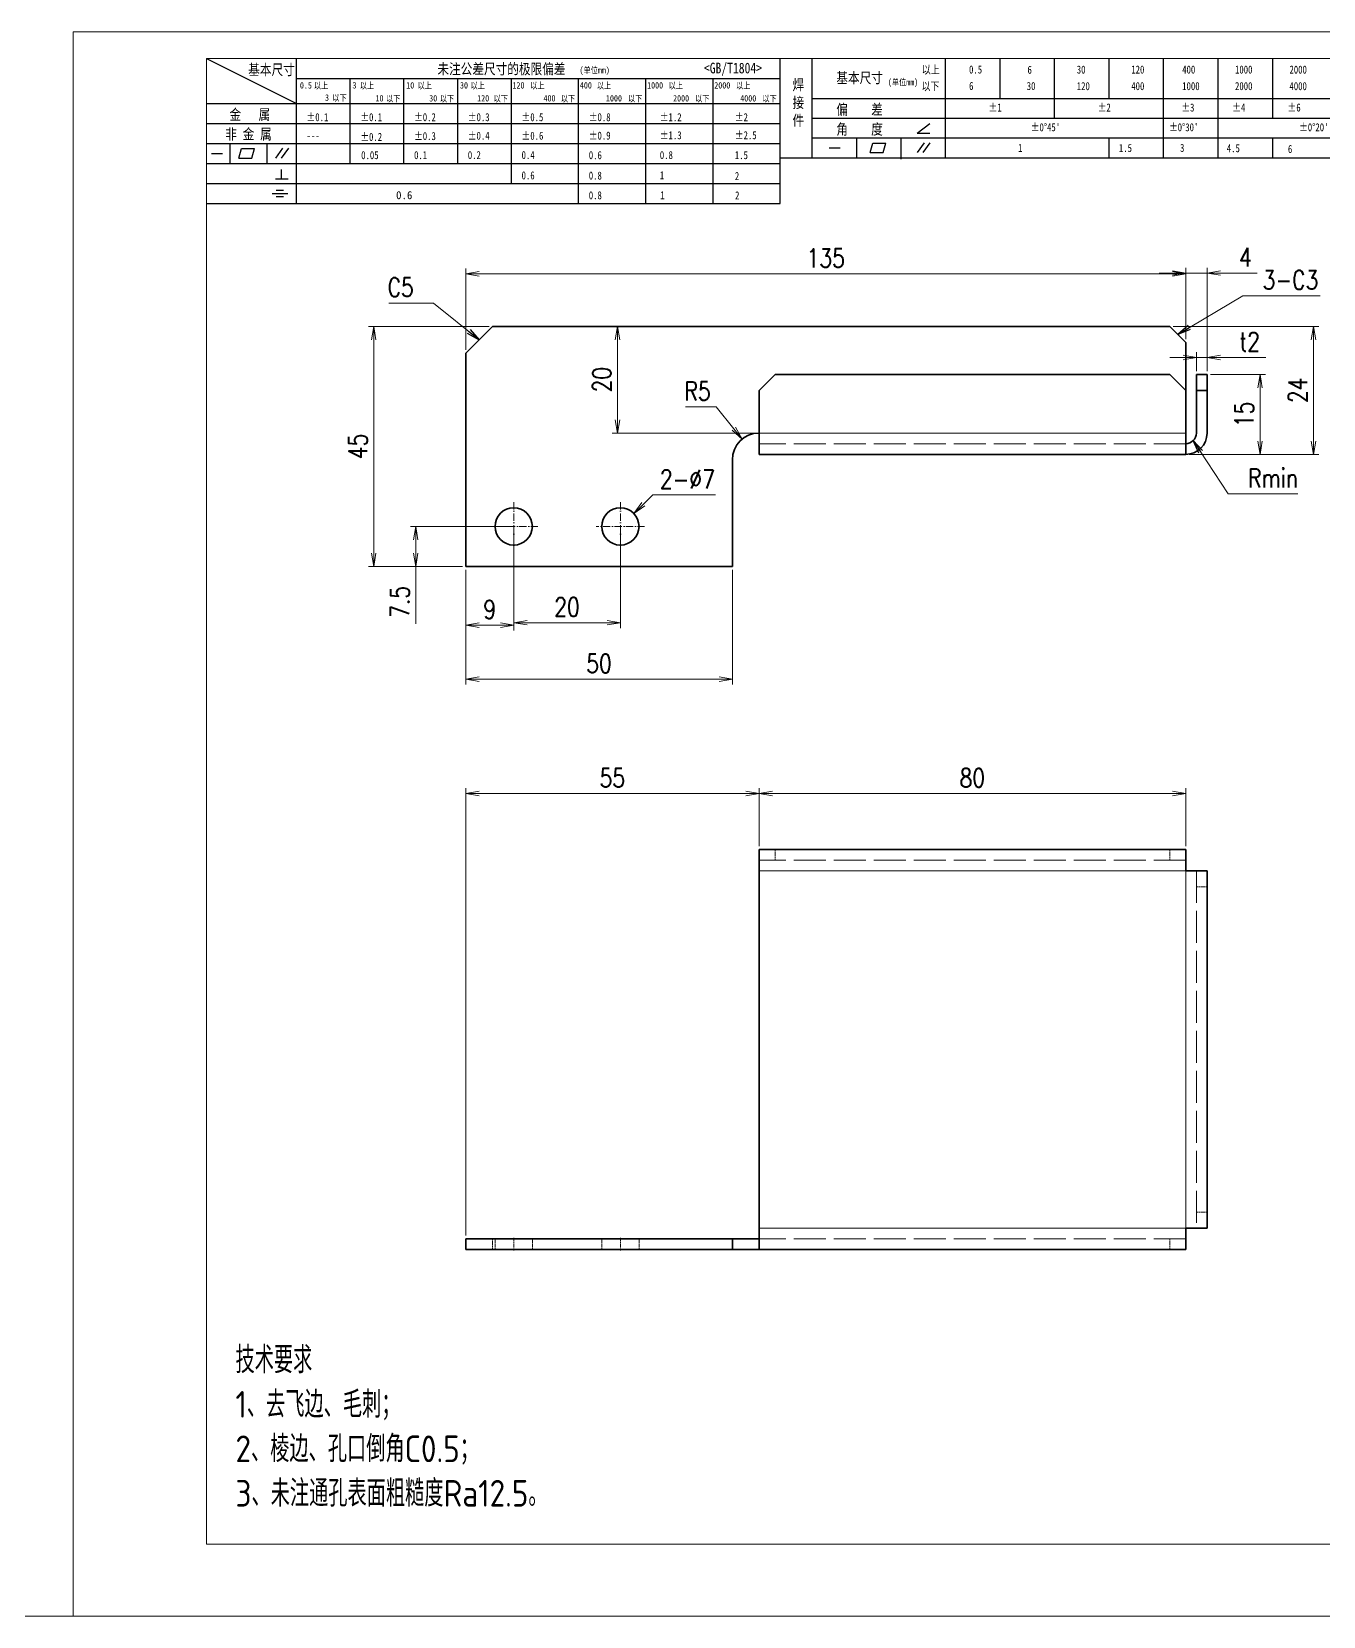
# Model space of a CAD drawing. Header units: millimetres. Extents: x 1333 to 359964, y -52803 to -5704.
# Drawn here: x 162131.8 to 162374, y -34570.4 to -34273.4 of the extents above; entities that cross this region are included whole.
import ezdxf

# ---------------------------------------------------------------- set-up
doc = ezdxf.new("R2010")
doc.units = ezdxf.units.MM
doc.header["$LTSCALE"] = 0.5
for name, pattern in [('AM_ISO02W050x2', [3.75, 3, -0.75]), ('AM_ISO08W050x2', [9, 6, -0.75, 1.5, -0.75]), ('DASHDOT', [18.5, 12, -3, 0.5, -3]), ('DASHED', [15, 12, -3])]:
    doc.linetypes.add(name, pattern=pattern)
for name, color, linetype, lineweight in [('中心线', 2, 'AM_ISO08W050x2', 18), ('图框', 7, 'Continuous', 18), ('标注线', 3, 'Continuous', 18), ('粗实线', 7, 'Continuous', 35), ('虚线', 1, 'AM_ISO02W050x2', 18)]:
    doc.layers.add(name, color=color, linetype=linetype, lineweight=lineweight)
doc.layers.add('图\\M+19E79\\M+195B6\\M+18E9A', color=7, linetype='Continuous')
doc.layers.add('打印-禁用', color=7, linetype='Continuous', lineweight=15, plot=False)
doc.styles.add('DIM', font='romans.shx', dxfattribs={"width": 0.8, "bigfont": 'bigfont.shx'})
doc.styles.add('国标', font='simfang.ttf', dxfattribs={"width": 0.8})
doc.styles.add('机械长仿宋', font='gbenor.shx', dxfattribs={"height": 1, "bigfont": 'gbcbig.shx'})
doc.dimstyles.new('DEH 1-1', dxfattribs={"dimtxt": 3.5, "dimasz": 2.5, "dimexe": 1, "dimexo": 0.625, "dimgap": 1.2, "dimtad": 1, "dimtoh": 1, "dimdsep": 46, "dimtxsty": 'DIM', "dimblk": 'OPEN', "dimcen": 0, "dimclrd": 8, "dimclre": 8, "dimclrt": 2, "dimazin": 2, "dimtfac": 0.5, "dimtmove": 0, "dimatfit": 3, "dimldrblk": 'OPEN', "dimfxl": 0, "dimtolj": 2, "dimlwd": 18, "dimlwe": 18, "dimarcsym": 0})
doc.dimstyles.new('DEH 1-1$0', dxfattribs={"dimtxt": 3.5, "dimasz": 2.5, "dimexe": 1, "dimexo": 0.625, "dimgap": 1.2, "dimtad": 1, "dimzin": 9, "dimdsep": 46, "dimtxsty": 'DIM', "dimblk": 'OPEN', "dimcen": 0, "dimclrd": 8, "dimclre": 8, "dimclrt": 2, "dimazin": 2, "dimtfac": 0.5, "dimtmove": 0, "dimatfit": 3, "dimldrblk": 'OPEN', "dimfxl": 0, "dimtolj": 2, "dimlwd": 18, "dimlwe": 18, "dimarcsym": 0})
doc.dimstyles.new('DEH 1-1$3', dxfattribs={"dimtxt": 3.5, "dimasz": 2.5, "dimexe": 1, "dimexo": 0.625, "dimgap": 1.2, "dimtad": 1, "dimtoh": 1, "dimdsep": 46, "dimtxsty": 'DIM', "dimblk": 'OPEN', "dimcen": 0, "dimclrd": 8, "dimclre": 8, "dimclrt": 2, "dimazin": 2, "dimtfac": 0.5, "dimtofl": 0, "dimtmove": 0, "dimatfit": 3, "dimldrblk": 'OPEN', "dimfxl": 0, "dimtolj": 2, "dimlwd": 18, "dimlwe": 18, "dimarcsym": 0})
doc.dimstyles.new('DEH 1-1$4', dxfattribs={"dimtxt": 3.5, "dimasz": 2.5, "dimexe": 1, "dimexo": 0.625, "dimgap": 1.2, "dimtad": 1, "dimtoh": 1, "dimdsep": 46, "dimtxsty": 'DIM', "dimblk": 'OPEN', "dimcen": 0, "dimclrd": 8, "dimclre": 8, "dimclrt": 2, "dimazin": 2, "dimtfac": 0.5, "dimtofl": 0, "dimtmove": 0, "dimatfit": 3, "dimldrblk": 'OPEN', "dimfxl": 0, "dimtolj": 2, "dimlwd": 18, "dimlwe": 18, "dimarcsym": 0})

# ---------------------------------------------------------------- blocks, each defined once
blk = doc.blocks.new('GZDEH零件A3图框V01版')
at = {"layer": '图\\M+19E79\\M+195B6\\M+18E9A', "color": 9}
for p, q in [((2882.49, -1554.46), (2899.37, -1562.92)), ((2899.37, -1581.67), (2899.37, -1554.46)), ((2990.09, -1581.67), (2990.09, -1554.46)), ((2996.09, -1573.08), (2996.09, -1554.46)), ((3021.09, -1561.98), (3021.09, -1554.46)), ((3031.31, -1561.98), (3031.31, -1554.46)), ((3041.53, -1561.98), (3041.53, -1554.46)), ((3051.75, -1561.98), (3051.75, -1554.46)), ((3061.98, -1561.98), (3061.98, -1554.46)), ((3072.2, -1561.98), (3072.2, -1554.46)), ((3082.42, -1561.98), (3082.42, -1554.46)), ((2899.37, -1558.24), (2990.09, -1558.24)), ((2909.45, -1574.17), (2909.45, -1558.24)), ((2919.53, -1574.17), (2919.53, -1558.24)), ((2929.61, -1574.17), (2929.61, -1558.24)), ((2939.69, -1577.92), (2939.69, -1558.24)), ((2952.29, -1581.67), (2952.29, -1558.24)), ((2964.89, -1581.67), (2964.89, -1558.24)), ((2977.49, -1581.67), (2977.49, -1558.24)), ((2996.09, -1561.98), (3113.09, -1561.98)), ((3021.09, -1573.08), (3021.09, -1561.98)), ((3041.53, -1565.68), (3041.53, -1561.98)), ((3061.98, -1573.08), (3061.98, -1561.98)), ((3072.2, -1573.08), (3072.2, -1561.98)), ((3082.42, -1565.68), (3082.42, -1561.98)), ((2882.49, -1562.92), (2990.09, -1562.92)), ((2882.49, -1566.67), (2990.09, -1566.67)), ((2996.09, -1565.68), (3113.09, -1565.68)), ((3015.75, -1568.51), (3018.15, -1566.66)), ((2882.49, -1570.42), (2990.09, -1570.42)), ((2886.92, -1574.12), (2886.92, -1570.42)), ((2893.91, -1574.12), (2893.91, -1570.42)), ((2996.09, -1569.38), (3113.09, -1569.38)), ((3004.42, -1573.08), (3004.42, -1569.38)), ((3006.97, -1572.12), (3007.45, -1570.33)), ((3007.45, -1570.33), (3009.86, -1570.33)), ((3009.39, -1572.12), (3009.86, -1570.33)), ((3012.75, -1573.08), (3012.75, -1569.38)), ((3015.75, -1568.51), (3018.15, -1568.51)), ((3015.81, -1572.12), (3017.15, -1570.26)), ((3016.89, -1572.12), (3018.23, -1570.26)), ((3051.75, -1573.08), (3051.75, -1569.38)), ((3082.42, -1573.08), (3082.42, -1569.48)), ((2883.43, -1572.27), (2885.49, -1572.27)), ((2888.59, -1573.16), (2889.07, -1571.37)), ((2888.59, -1573.16), (2891, -1573.16)), ((2889.07, -1571.37), (2891.48, -1571.37)), ((2891, -1573.16), (2891.48, -1571.37)), ((2895.52, -1573.16), (2896.85, -1571.3)), ((2896.6, -1573.16), (2897.94, -1571.3)), ((2990.09, -1573.08), (3113.09, -1573.08)), ((2999.26, -1571.23), (3001.32, -1571.23)), ((3006.97, -1572.12), (3009.39, -1572.12)), ((3012.75, -1573.33), (3012.75, -1573.08)), ((2882.49, -1574.17), (2990.09, -1574.17)), ((2895.42, -1577.05), (2897.81, -1577.05)), ((2896.58, -1577.05), (2896.58, -1575.28)), ((2882.49, -1577.92), (2990.09, -1577.92)), ((2894.79, -1579.77), (2897.77, -1579.77)), ((2895.57, -1579.17), (2896.92, -1579.17)), ((2882.49, -1581.67), (2990.09, -1581.67)), ((2895.57, -1580.37), (2896.93, -1580.37))]:
    blk.add_line(p, q, dxfattribs=at)
at = {"layer": '图框', "linetype": 'Continuous'}
for p, q in [((2882.49, -1554.46), (2882.49, -1832.96)), ((3272.49, -1554.46), (2882.49, -1554.46)), ((2882.49, -1832.96), (3272.49, -1832.96))]:
    blk.add_line(p, q, dxfattribs=at)
at = {"layer": '打印-禁用', "linetype": 'Continuous'}
for p, q in [((2857.49, -1549.46), (2857.49, -1846.46)), ((3277.49, -1549.46), (2857.49, -1549.46)), ((2857.49, -1846.46), (3277.49, -1846.46))]:
    blk.add_line(p, q, dxfattribs=at)
at = {"layer": '图\\M+19E79\\M+195B6\\M+18E9A', "color": 9, "style": '国标', "width": 0.8}
for s, height, p in [('基本尺寸', 2, (2890.33, -1557.58)), ('未注公差尺寸的极限偏差', 2, (2925.81, -1557.44)), ('<GB/T1804>', 2, (2975.78, -1557.27)), ('以上', 1.5, (3016.64, -1557.33)), ('0.5', 1.5, (3025.49, -1557.3)), ('6', 1.5, (3036.45, -1557.34)), ('30', 1.5, (3045.69, -1557.31)), ('120', 1.5, (3055.91, -1557.31)), ('400', 1.5, (3065.46, -1557.31)), ('1000', 1.5, (3075.36, -1557.31)), ('2000', 1.5, (3085.57, -1557.31)), ('30', 1.2, (2930.04, -1560.11)), ('基本尺寸', 2, (3000.6, -1559.1)), ('以下', 1.5, (3016.58, -1560.43)), ('6', 1.5, (3025.49, -1560.38)), ('30', 1.5, (3036.31, -1560.39)), ('120', 1.5, (3045.69, -1560.41)), ('400', 1.5, (3055.91, -1560.41)), ('1000', 1.5, (3065.46, -1560.41)), ('2000', 1.5, (3075.36, -1560.41)), ('4000', 1.5, (3085.57, -1560.41)), ('金   属', 2, (2886.82, -1565.98)), ('±0.1', 1.5, (2901.27, -1566.23)), ('±0.1', 1.5, (2911.35, -1566.23)), ('±0.2', 1.5, (2921.43, -1566.23)), ('±0.3', 1.5, (2931.51, -1566.23)), ('±0.5', 1.5, (2941.59, -1566.23)), ('±0.8', 1.5, (2954.19, -1566.23)), ('±1.2', 1.5, (2967.51, -1566.23)), ('±2', 1.5, (2981.58, -1566.23)), ('偏    差', 2, (3000.6, -1565.04)), ('±1', 1.5, (3029.16, -1564.42)), ('±2', 1.5, (3049.61, -1564.42)), ('±3', 1.5, (3065.3, -1564.42)), ('±4', 1.5, (3074.85, -1564.42)), ('±6', 1.5, (3085.22, -1564.42)), ('非 金 属', 2, (2886.02, -1569.65)), ('±0.3', 1.5, (2921.43, -1569.77)), ('±0.4', 1.5, (2931.51, -1569.71)), ('±0.6', 1.5, (2941.59, -1569.71)), ('±0.9', 1.5, (2954.19, -1569.68)), ('±1.3', 1.5, (2967.51, -1569.62)), ('±2.5', 1.5, (2981.58, -1569.61)), ('角    度', 2, (3000.6, -1568.74)), ("±0%%D45'", 1.5, (3037.06, -1568.12)), ("±0%%D30'", 1.5, (3062.98, -1568.12)), ("±0%%D20'", 1.5, (3087.38, -1568.12)), ('---', 1.5, (2901.27, -1569.65)), ('±0.2', 1.5, (2911.35, -1569.92)), ('1', 1.5, (3034.69, -1571.98)), ('1.5', 1.5, (3053.59, -1572.01)), ('3', 1.5, (3065.05, -1571.98)), ('4.5', 1.5, (3073.82, -1572.05)), ('6', 1.5, (3085.28, -1572.19)), ('0.1', 1.5, (2921.43, -1573.34)), ('0.2', 1.5, (2931.51, -1573.33)), ('0.4', 1.5, (2941.59, -1573.33)), ('0.6', 1.5, (2954.19, -1573.35)), ('0.8', 1.5, (2967.51, -1573.33)), ('1.5', 1.5, (2981.58, -1573.34)), ('0.6', 1.5, (2941.59, -1577.14)), ('0.8', 1.5, (2954.19, -1577.17)), ('1', 1.5, (2967.51, -1577.12)), ('2', 1.5, (2981.58, -1577.26)), ('0.8', 1.5, (2954.19, -1580.87)), ('1', 1.5, (2967.59, -1580.86)), ('2', 1.5, (2981.62, -1580.89))]:
    blk.add_text(s, height=height, dxfattribs=at).set_placement(p)
at = {"layer": '图\\M+19E79\\M+195B6\\M+18E9A', "color": 9, "lineweight": 15, "style": '国标', "width": 0.8}
for s, p in [('(单位mm)', (2952.44, -1557.27)), ('0.5', (2900.03, -1560.11)), ('以上', (2902.64, -1560.16)), ('3', (2909.88, -1560.11)), ('以上', (2911.25, -1560.16)), ('10', (2919.96, -1560.11)), ('以上', (2922.09, -1560.16)), ('以上', (2932.02, -1560.16)), ('120', (2939.88, -1560.11)), ('以上', (2943.21, -1560.16)), ('400', (2952.52, -1560.11)), ('以上', (2955.68, -1560.16)), ('1000', (2965.12, -1560.11)), ('以上', (2969.16, -1560.16)), ('2000', (2977.72, -1560.11)), ('以上', (2981.8, -1560.16)), ('(单位mm)', (3010.27, -1559.51)), ('3', (2904.73, -1562.41)), ('以下', (2906.1, -1562.46)), ('10', (2914.19, -1562.54)), ('以下', (2916.18, -1562.59)), ('30', (2924.27, -1562.54)), ('以下', (2926.26, -1562.59)), ('120', (2933.26, -1562.54)), ('以下', (2936.34, -1562.59)), ('400', (2945.7, -1562.54)), ('以下', (2948.94, -1562.59)), ('1000', (2957.41, -1562.54)), ('以下', (2961.54, -1562.59)), ('2000', (2969.99, -1562.54)), ('以下', (2974.14, -1562.59)), ('4000', (2982.59, -1562.54)), ('以下', (2986.74, -1562.59))]:
    blk.add_text(s, height=1.2, dxfattribs=at).set_placement(p)
at = {"layer": '图\\M+19E79\\M+195B6\\M+18E9A', "color": 9, "lineweight": 13, "style": '国标'}
blk.add_text('0.6', height=1.5, dxfattribs=at).set_placement((2918.05, -1580.85))
at = {"layer": '图\\M+19E79\\M+195B6\\M+18E9A', "color": 9, "style": '国标'}
for s, insert, char_height, width, attachment_point in [('焊\\P接\\P件', (2992.39, -1558.41), 2, 3.1877, 1), ('0.05', (2911.51, -1573.37), 1.5, 5.1982, 7)]:
    blk.add_mtext(s, dxfattribs=dict(at, insert=insert, char_height=char_height, width=width, attachment_point=attachment_point))
blk = doc.blocks.new('DEH A3')
at = {"layer": '图框'}
blk.add_blockref('GZDEH零件A3图框V01版', (-2857.49, 1846.46), dxfattribs=at)
blk = doc.blocks.new('_Open')
at = {"color": 0, "linetype": 'ByBlock', "lineweight": -2}
for p, q in [((-1, 0.17), (0, 0)), ((-1, -0.17), (0, 0)), ((0, 0), (-1, 0))]:
    blk.add_line(p, q, dxfattribs=at)
blk = doc.blocks.new('*D386')
at = {"layer": 'Defpoints', "color": 0, "transparency": 16777216}
for p in [(162222.18, -34366.13), (162203.8, -34373.63), (162213.18, -34373.63)]:
    blk.add_point(p, dxfattribs=at)
at = {"layer": '标注线', "color": 8, "lineweight": 18, "transparency": 16777216}
for p, q in [((162221.55, -34366.13), (162202.8, -34366.13)), ((162203.8, -34368.63), (162203.8, -34371.13)), ((162212.55, -34373.63), (162202.8, -34373.63)), ((162203.8, -34373.63), (162203.8, -34384.4))]:
    blk.add_line(p, q, dxfattribs=at)
at = {"layer": '标注线', "color": 8, "lineweight": 18, "transparency": 16777216, "xscale": 2.5, "yscale": 2.5, "zscale": 2.5}
for p, rotation in [((162203.8, -34366.13), 90), ((162203.8, -34373.63), 270)]:
    blk.add_blockref('_Open', p, dxfattribs=dict(at, rotation=rotation))
at = {"layer": '标注线', "color": 2, "transparency": 16777216, "insert": (162200.85, -34380.27), "char_height": 3.5, "attachment_point": 5, "rotation": 90, "style": 'DIM'}
blk.add_mtext('\\A2;7.5', dxfattribs=at)
blk = doc.blocks.new('*D387')
at = {"layer": 'Defpoints', "color": 0, "transparency": 16777216}
for p in [(162222.18, -34366.13), (162213.18, -34373.63), (162213.18, -34384.63)]:
    blk.add_point(p, dxfattribs=at)
at = {"layer": '标注线', "color": 8, "lineweight": 18, "transparency": 16777216}
for p, q in [((162222.18, -34366.76), (162222.18, -34385.63)), ((162213.18, -34374.26), (162213.18, -34385.63)), ((162219.68, -34384.63), (162215.68, -34384.63))]:
    blk.add_line(p, q, dxfattribs=at)
at = {"layer": '标注线', "color": 8, "lineweight": 18, "transparency": 16777216, "xscale": 2.5, "yscale": 2.5, "zscale": 2.5, "rotation": 180}
blk.add_blockref('_Open', (162213.18, -34384.63), dxfattribs=at)
at = {"layer": '标注线', "color": 8, "lineweight": 18, "transparency": 16777216, "xscale": 2.5, "yscale": 2.5, "zscale": 2.5}
blk.add_blockref('_Open', (162222.18, -34384.63), dxfattribs=at)
at = {"layer": '标注线', "color": 2, "transparency": 16777216, "insert": (162217.68, -34381.68), "char_height": 3.5, "attachment_point": 5, "style": 'DIM'}
blk.add_mtext('\\A2;9', dxfattribs=at)
blk = doc.blocks.new('*D388')
at = {"layer": 'Defpoints', "color": 0, "transparency": 16777216}
for p in [(162222.18, -34366.13), (162242.18, -34366.13), (162242.18, -34384.17)]:
    blk.add_point(p, dxfattribs=at)
at = {"layer": '标注线', "color": 8, "lineweight": 18, "transparency": 16777216}
for p, q in [((162222.18, -34366.76), (162222.18, -34385.17)), ((162242.18, -34366.76), (162242.18, -34385.17)), ((162224.68, -34384.17), (162239.68, -34384.17))]:
    blk.add_line(p, q, dxfattribs=at)
at = {"layer": '标注线', "color": 8, "lineweight": 18, "transparency": 16777216, "xscale": 2.5, "yscale": 2.5, "zscale": 2.5, "rotation": 180}
blk.add_blockref('_Open', (162222.18, -34384.17), dxfattribs=at)
at = {"layer": '标注线', "color": 8, "lineweight": 18, "transparency": 16777216, "xscale": 2.5, "yscale": 2.5, "zscale": 2.5}
blk.add_blockref('_Open', (162242.18, -34384.17), dxfattribs=at)
at = {"layer": '标注线', "color": 2, "transparency": 16777216, "insert": (162232.18, -34381.22), "char_height": 3.5, "attachment_point": 5, "style": 'DIM'}
blk.add_mtext('\\A2;20', dxfattribs=at)
blk = doc.blocks.new('*D389')
at = {"layer": 'Defpoints', "color": 0, "transparency": 16777216}
for p in [(162213.18, -34373.63), (162263.18, -34373.63), (162263.18, -34394.77)]:
    blk.add_point(p, dxfattribs=at)
at = {"layer": '标注线', "color": 8, "lineweight": 18, "transparency": 16777216}
for p, q in [((162213.18, -34374.26), (162213.18, -34395.77)), ((162263.18, -34374.26), (162263.18, -34395.77)), ((162215.68, -34394.77), (162260.68, -34394.77))]:
    blk.add_line(p, q, dxfattribs=at)
at = {"layer": '标注线', "color": 8, "lineweight": 18, "transparency": 16777216, "xscale": 2.5, "yscale": 2.5, "zscale": 2.5, "rotation": 180}
blk.add_blockref('_Open', (162213.18, -34394.77), dxfattribs=at)
at = {"layer": '标注线', "color": 8, "lineweight": 18, "transparency": 16777216, "xscale": 2.5, "yscale": 2.5, "zscale": 2.5}
blk.add_blockref('_Open', (162263.18, -34394.77), dxfattribs=at)
at = {"layer": '标注线', "color": 2, "transparency": 16777216, "insert": (162238.18, -34391.82), "char_height": 3.5, "attachment_point": 5, "style": 'DIM'}
blk.add_mtext('\\A2;50', dxfattribs=at)
blk = doc.blocks.new('*D390')
at = {"layer": 'Defpoints', "color": 0, "transparency": 16777216}
for p in [(162195.92, -34328.63), (162218.18, -34328.63), (162213.18, -34373.63)]:
    blk.add_point(p, dxfattribs=at)
at = {"layer": '标注线', "color": 8, "lineweight": 18, "transparency": 16777216}
for p, q in [((162217.55, -34328.63), (162194.92, -34328.63)), ((162195.92, -34371.13), (162195.92, -34331.13)), ((162212.55, -34373.63), (162194.92, -34373.63))]:
    blk.add_line(p, q, dxfattribs=at)
at = {"layer": '标注线', "color": 8, "lineweight": 18, "transparency": 16777216, "xscale": 2.5, "yscale": 2.5, "zscale": 2.5}
for p, rotation in [((162195.92, -34328.63), 90), ((162195.92, -34373.63), 270)]:
    blk.add_blockref('_Open', p, dxfattribs=dict(at, rotation=rotation))
at = {"layer": '标注线', "color": 2, "transparency": 16777216, "insert": (162192.97, -34351.13), "char_height": 3.5, "attachment_point": 5, "rotation": 90, "style": 'DIM'}
blk.add_mtext('\\A2;45', dxfattribs=at)
blk = doc.blocks.new('*D391')
at = {"layer": 'Defpoints', "color": 0, "transparency": 16777216}
for p in [(162244.69, -34363.7), (162239.66, -34368.57)]:
    blk.add_point(p, dxfattribs=at)
at = {"layer": '标注线', "color": 8, "lineweight": 18, "transparency": 16777216}
for p, q in [((162248.29, -34360.22), (162246.49, -34361.96)), ((162260.02, -34360.22), (162248.29, -34360.22))]:
    blk.add_line(p, q, dxfattribs=at)
at = {"layer": '标注线', "color": 8, "lineweight": 18, "transparency": 16777216, "xscale": 2.5, "yscale": 2.5, "zscale": 2.5, "rotation": 224.0672063151903}
blk.add_blockref('_Open', (162244.69, -34363.7), dxfattribs=at)
at = {"layer": '标注线', "color": 2, "transparency": 16777216, "insert": (162254.75, -34357.27), "char_height": 3.5, "attachment_point": 5, "style": 'DIM'}
blk.add_mtext('\\A2;2-%%c7', dxfattribs=at)
blk = doc.blocks.new('*D392')
at = {"layer": 'Defpoints', "color": 0, "transparency": 16777216}
for p in [(162265.03, -34349.75), (162268.18, -34353.63)]:
    blk.add_point(p, dxfattribs=at)
at = {"layer": '标注线', "color": 8, "lineweight": 18, "transparency": 16777216}
for p, q in [((162254.38, -34343.71), (162260.12, -34343.71)), ((162260.12, -34343.71), (162263.45, -34347.81))]:
    blk.add_line(p, q, dxfattribs=at)
at = {"layer": '标注线', "color": 8, "lineweight": 18, "transparency": 16777216, "xscale": 2.5, "yscale": 2.5, "zscale": 2.5, "rotation": 309.0867436514297}
blk.add_blockref('_Open', (162265.03, -34349.75), dxfattribs=at)
at = {"layer": '标注线', "color": 2, "transparency": 16777216, "insert": (162256.65, -34340.76), "char_height": 3.5, "attachment_point": 5, "style": 'DIM'}
blk.add_mtext('\\A2;R5', dxfattribs=at)
blk = doc.blocks.new('*D393')
at = {"layer": 'Defpoints', "color": 0, "transparency": 16777216}
for p in [(162213.18, -34318.78), (162348.18, -34331.63), (162213.18, -34333.63)]:
    blk.add_point(p, dxfattribs=at)
at = {"layer": '标注线', "color": 8, "lineweight": 18, "transparency": 16777216}
for p, q in [((162213.18, -34333.01), (162213.18, -34317.78)), ((162348.18, -34331.01), (162348.18, -34317.78)), ((162345.68, -34318.78), (162215.68, -34318.78))]:
    blk.add_line(p, q, dxfattribs=at)
at = {"layer": '标注线', "color": 8, "lineweight": 18, "transparency": 16777216, "xscale": 2.5, "yscale": 2.5, "zscale": 2.5, "rotation": 180}
blk.add_blockref('_Open', (162213.18, -34318.78), dxfattribs=at)
at = {"layer": '标注线', "color": 8, "lineweight": 18, "transparency": 16777216, "xscale": 2.5, "yscale": 2.5, "zscale": 2.5}
blk.add_blockref('_Open', (162348.18, -34318.78), dxfattribs=at)
at = {"layer": '标注线', "color": 2, "transparency": 16777216, "insert": (162280.68, -34315.83), "char_height": 3.5, "attachment_point": 5, "style": 'DIM'}
blk.add_mtext('\\A2;135', dxfattribs=at)
blk = doc.blocks.new('*D394')
at = {"layer": 'Defpoints', "color": 0, "transparency": 16777216}
for p in [(162352.18, -34318.64), (162348.18, -34331.63), (162352.18, -34337.63)]:
    blk.add_point(p, dxfattribs=at)
at = {"layer": '标注线', "color": 8, "lineweight": 18, "transparency": 16777216}
for p, q in [((162348.18, -34331.01), (162348.18, -34317.64)), ((162352.18, -34337.01), (162352.18, -34317.64)), ((162345.68, -34318.64), (162343.18, -34318.64)), ((162348.18, -34318.64), (162352.18, -34318.64)), ((162354.68, -34318.64), (162361.58, -34318.64))]:
    blk.add_line(p, q, dxfattribs=at)
at = {"layer": '标注线', "color": 8, "lineweight": 18, "transparency": 16777216, "xscale": 2.5, "yscale": 2.5, "zscale": 2.5}
blk.add_blockref('_Open', (162348.18, -34318.64), dxfattribs=at)
at = {"layer": '标注线', "color": 8, "lineweight": 18, "transparency": 16777216, "xscale": 2.5, "yscale": 2.5, "zscale": 2.5, "rotation": 180}
blk.add_blockref('_Open', (162352.18, -34318.64), dxfattribs=at)
at = {"layer": '标注线', "color": 2, "transparency": 16777216, "insert": (162359.38, -34315.69), "char_height": 3.5, "attachment_point": 5, "style": 'DIM'}
blk.add_mtext('\\A2;4', dxfattribs=at)
blk = doc.blocks.new('*D395')
at = {"layer": 'Defpoints', "color": 0, "transparency": 16777216}
for p in [(162352.18, -34337.63), (162348.18, -34352.63), (162362.12, -34352.63)]:
    blk.add_point(p, dxfattribs=at)
at = {"layer": '标注线', "color": 8, "lineweight": 18, "transparency": 16777216}
for p, q in [((162352.8, -34337.63), (162363.12, -34337.63)), ((162362.12, -34340.13), (162362.12, -34350.13)), ((162348.8, -34352.63), (162363.12, -34352.63))]:
    blk.add_line(p, q, dxfattribs=at)
at = {"layer": '标注线', "color": 8, "lineweight": 18, "transparency": 16777216, "xscale": 2.5, "yscale": 2.5, "zscale": 2.5}
for p, rotation in [((162362.12, -34337.63), 90), ((162362.12, -34352.63), 270)]:
    blk.add_blockref('_Open', p, dxfattribs=dict(at, rotation=rotation))
at = {"layer": '标注线', "color": 2, "transparency": 16777216, "insert": (162359.17, -34345.13), "char_height": 3.5, "attachment_point": 5, "rotation": 90, "style": 'DIM'}
blk.add_mtext('\\A2;15', dxfattribs=at)
blk = doc.blocks.new('*D396')
at = {"layer": 'Defpoints', "color": 0, "transparency": 16777216}
for p in [(162213.18, -34416.19), (162268.18, -34426.67), (162213.18, -34499.67)]:
    blk.add_point(p, dxfattribs=at)
at = {"layer": '标注线', "color": 8, "lineweight": 18, "transparency": 16777216}
for p, q in [((162213.18, -34499.05), (162213.18, -34415.19)), ((162265.68, -34416.19), (162215.68, -34416.19)), ((162268.18, -34426.05), (162268.18, -34415.19))]:
    blk.add_line(p, q, dxfattribs=at)
at = {"layer": '标注线', "color": 8, "lineweight": 18, "transparency": 16777216, "xscale": 2.5, "yscale": 2.5, "zscale": 2.5, "rotation": 180}
blk.add_blockref('_Open', (162213.18, -34416.19), dxfattribs=at)
at = {"layer": '标注线', "color": 8, "lineweight": 18, "transparency": 16777216, "xscale": 2.5, "yscale": 2.5, "zscale": 2.5}
blk.add_blockref('_Open', (162268.18, -34416.19), dxfattribs=at)
at = {"layer": '标注线', "color": 2, "transparency": 16777216, "insert": (162240.68, -34413.24), "char_height": 3.5, "attachment_point": 5, "style": 'DIM'}
blk.add_mtext('\\A2;55', dxfattribs=at)
blk = doc.blocks.new('*D397')
at = {"layer": 'Defpoints', "color": 0, "transparency": 16777216}
for p in [(162268.18, -34416.19), (162268.18, -34426.67), (162348.18, -34426.67)]:
    blk.add_point(p, dxfattribs=at)
at = {"layer": '标注线', "color": 8, "lineweight": 18, "transparency": 16777216}
for p, q in [((162268.18, -34426.05), (162268.18, -34415.19)), ((162345.68, -34416.19), (162270.68, -34416.19)), ((162348.18, -34426.05), (162348.18, -34415.19))]:
    blk.add_line(p, q, dxfattribs=at)
at = {"layer": '标注线', "color": 8, "lineweight": 18, "transparency": 16777216, "xscale": 2.5, "yscale": 2.5, "zscale": 2.5, "rotation": 180}
blk.add_blockref('_Open', (162268.18, -34416.19), dxfattribs=at)
at = {"layer": '标注线', "color": 8, "lineweight": 18, "transparency": 16777216, "xscale": 2.5, "yscale": 2.5, "zscale": 2.5}
blk.add_blockref('_Open', (162348.18, -34416.19), dxfattribs=at)
at = {"layer": '标注线', "color": 2, "transparency": 16777216, "insert": (162308.18, -34413.24), "char_height": 3.5, "attachment_point": 5, "style": 'DIM'}
blk.add_mtext('\\A2;80', dxfattribs=at)
blk = doc.blocks.new('*D399')
at = {"layer": 'Defpoints', "color": 0, "transparency": 16777216}
for p in [(162345.18, -34328.63), (162372.13, -34328.63), (162348.18, -34352.63)]:
    blk.add_point(p, dxfattribs=at)
at = {"layer": '标注线', "color": 8, "lineweight": 18, "transparency": 16777216}
for p, q in [((162345.8, -34328.63), (162373.13, -34328.63)), ((162372.13, -34350.13), (162372.13, -34331.13)), ((162348.8, -34352.63), (162373.13, -34352.63))]:
    blk.add_line(p, q, dxfattribs=at)
at = {"layer": '标注线', "color": 8, "lineweight": 18, "transparency": 16777216, "xscale": 2.5, "yscale": 2.5, "zscale": 2.5}
for p, rotation in [((162372.13, -34328.63), 90), ((162372.13, -34352.63), 270)]:
    blk.add_blockref('_Open', p, dxfattribs=dict(at, rotation=rotation))
at = {"layer": '标注线', "color": 2, "transparency": 16777216, "insert": (162369.18, -34340.63), "char_height": 3.5, "attachment_point": 5, "rotation": 90, "style": 'DIM'}
blk.add_mtext('\\A2;24', dxfattribs=at)
blk = doc.blocks.new('*D400')
at = {"layer": 'Defpoints', "color": 0, "transparency": 16777216}
for p in [(162352.18, -34334.47), (162350.18, -34337.63), (162352.18, -34337.63)]:
    blk.add_point(p, dxfattribs=at)
at = {"layer": '标注线', "color": 8, "lineweight": 18, "transparency": 16777216}
for p, q in [((162347.68, -34334.47), (162345.18, -34334.47)), ((162350.18, -34337.01), (162350.18, -34333.47)), ((162350.18, -34334.47), (162352.18, -34334.47)), ((162352.18, -34337.01), (162352.18, -34333.47)), ((162354.68, -34334.47), (162363.18, -34334.47))]:
    blk.add_line(p, q, dxfattribs=at)
at = {"layer": '标注线', "color": 8, "lineweight": 18, "transparency": 16777216, "xscale": 2.5, "yscale": 2.5, "zscale": 2.5}
blk.add_blockref('_Open', (162350.18, -34334.47), dxfattribs=at)
at = {"layer": '标注线', "color": 8, "lineweight": 18, "transparency": 16777216, "xscale": 2.5, "yscale": 2.5, "zscale": 2.5, "rotation": 180}
blk.add_blockref('_Open', (162352.18, -34334.47), dxfattribs=at)
at = {"layer": '标注线', "color": 2, "transparency": 16777216, "insert": (162360.18, -34331.52), "char_height": 3.5, "attachment_point": 5, "style": 'DIM'}
blk.add_mtext('\\A2;t2', dxfattribs=at)
blk = doc.blocks.new('*D402')
at = {"layer": 'Defpoints', "color": 0, "transparency": 16777216}
for p in [(162241.65, -34328.63), (162260.93, -34328.63), (162268.18, -34348.63)]:
    blk.add_point(p, dxfattribs=at)
at = {"layer": '标注线', "color": 8, "lineweight": 18, "transparency": 16777216}
for p, q in [((162260.3, -34328.63), (162240.65, -34328.63)), ((162241.65, -34346.13), (162241.65, -34331.13)), ((162267.55, -34348.63), (162240.65, -34348.63))]:
    blk.add_line(p, q, dxfattribs=at)
at = {"layer": '标注线', "color": 8, "lineweight": 18, "transparency": 16777216, "xscale": 2.5, "yscale": 2.5, "zscale": 2.5}
for p, rotation in [((162241.65, -34328.63), 90), ((162241.65, -34348.63), 270)]:
    blk.add_blockref('_Open', p, dxfattribs=dict(at, rotation=rotation))
at = {"layer": '标注线', "color": 2, "transparency": 16777216, "insert": (162238.7, -34338.63), "char_height": 3.5, "attachment_point": 5, "rotation": 90, "style": 'DIM'}
blk.add_mtext('\\A2;20', dxfattribs=at)

msp = doc.modelspace()

# ---------------------------------------------------------------- linework, layer by layer
at = {"color": 7, "lineweight": 13}
for p, q in [((162268.179, -34348.633), (162348.179, -34348.633)), ((162268.179, -34430.673), (162348.179, -34430.673)), ((162348.179, -34430.673), (162348.179, -34497.673)), ((162348.179, -34497.673), (162268.179, -34497.673))]:
    msp.add_line(p, q, dxfattribs=at)
at = {"layer": '中心线', "linetype": 'DASHDOT', "lineweight": 13, "ltscale": 0.227499}
for p, q in [((162222.179, -34361.583), (162222.179, -34370.683)), ((162242.179, -34361.583), (162242.179, -34370.683))]:
    msp.add_line(p, q, dxfattribs=at)
at = {"layer": '中心线', "linetype": 'DASHDOT', "lineweight": 13, "ltscale": 0.2275}
for p, q in [((162226.729, -34366.133), (162217.629, -34366.133)), ((162246.729, -34366.133), (162237.629, -34366.133))]:
    msp.add_line(p, q, dxfattribs=at)
at = {"layer": '中心线', "linetype": 'DASHDOT', "lineweight": 13, "ltscale": 0.060015}
for p, q in [((162222.179, -34499.473), (162222.179, -34501.873)), ((162242.179, -34499.473), (162242.179, -34501.873))]:
    msp.add_line(p, q, dxfattribs=at)
at = {"layer": '标注线'}
msp.add_line((160574.502, -34570.402), (179981.94, -34570.402), dxfattribs=at)
at = {"layer": '粗实线', "lineweight": 35, "ltscale": 0.176777}
msp.add_line((162213.179, -34333.633), (162218.179, -34328.633), dxfattribs=at)
at = {"layer": '粗实线', "lineweight": 35}
for p, q in [((162218.179, -34328.633), (162345.179, -34328.633)), ((162213.179, -34333.633), (162213.179, -34373.633)), ((162345.179, -34337.633), (162271.179, -34337.633)), ((162268.179, -34352.633), (162348.179, -34352.633)), ((162213.179, -34373.633), (162263.179, -34373.633)), ((162268.179, -34426.673), (162348.179, -34426.673)), ((162268.179, -34430.673), (162268.179, -34497.673)), ((162352.179, -34430.673), (162352.179, -34497.673)), ((162213.179, -34499.673), (162263.179, -34499.673)), ((162263.179, -34501.673), (162213.179, -34501.673)), ((162348.179, -34501.673), (162268.179, -34501.673))]:
    msp.add_line(p, q, dxfattribs=at)
at = {"layer": '粗实线', "lineweight": 35, "ltscale": 0.106066}
for p, q in [((162348.179, -34331.633), (162345.179, -34328.633)), ((162271.179, -34337.633), (162268.179, -34340.633)), ((162348.179, -34340.633), (162345.179, -34337.633))]:
    msp.add_line(p, q, dxfattribs=at)
at = {"layer": '粗实线', "lineweight": 35, "ltscale": 0.225001}
msp.add_line((162348.179, -34331.633), (162348.179, -34340.633), dxfattribs=at)
at = {"layer": '粗实线', "lineweight": 35, "ltscale": 0.05}
for p, q in [((162352.179, -34337.633), (162350.179, -34337.633)), ((162352.179, -34340.633), (162350.179, -34340.633)), ((162213.179, -34501.673), (162213.179, -34499.673)), ((162263.179, -34501.673), (162263.179, -34499.673))]:
    msp.add_line(p, q, dxfattribs=at)
at = {"layer": '粗实线', "lineweight": 35, "ltscale": 0.075}
for p, q in [((162350.179, -34337.633), (162350.179, -34340.633)), ((162352.179, -34337.633), (162352.179, -34340.633))]:
    msp.add_line(p, q, dxfattribs=at)
at = {"layer": '粗实线', "lineweight": 35, "ltscale": 0.2}
for p, q in [((162268.179, -34348.633), (162268.179, -34340.633)), ((162348.179, -34348.633), (162348.179, -34340.633)), ((162350.179, -34340.633), (162350.179, -34348.633)), ((162352.179, -34340.633), (162352.179, -34348.633))]:
    msp.add_line(p, q, dxfattribs=at)
at = {"layer": '粗实线', "lineweight": 35, "ltscale": 0.1}
for p, q in [((162268.179, -34352.633), (162268.179, -34348.633)), ((162348.179, -34348.633), (162348.179, -34352.633)), ((162268.179, -34430.673), (162268.179, -34426.673)), ((162348.179, -34426.673), (162348.179, -34430.673)), ((162348.179, -34430.673), (162352.179, -34430.673)), ((162268.179, -34501.673), (162268.179, -34497.673)), ((162348.179, -34497.673), (162348.179, -34501.673)), ((162352.179, -34497.673), (162348.179, -34497.673))]:
    msp.add_line(p, q, dxfattribs=at)
at = {"layer": '粗实线', "lineweight": 35, "ltscale": 0.5}
msp.add_line((162263.179, -34353.633), (162263.179, -34373.633), dxfattribs=at)
at = {"layer": '粗实线', "lineweight": 35, "ltscale": 0.125}
for p, q in [((162263.179, -34499.673), (162268.179, -34499.673)), ((162268.179, -34501.673), (162263.179, -34501.673))]:
    msp.add_line(p, q, dxfattribs=at)
at = {"layer": '粗实线', "lineweight": 35}
for centre in [(162222.179, -34366.133), (162242.179, -34366.133)]:
    msp.add_circle(centre, 3.5, dxfattribs=at)
for centre, radius, start, end in [((162268.179, -34353.633), 5, 90, 180), ((162348.179, -34348.633), 2, 270, 0), ((162348.179, -34348.633), 4, 270, 0)]:
    msp.add_arc(centre, radius, start, end, dxfattribs=at)
at = {"layer": '虚线', "linetype": 'DASHED', "lineweight": 13, "ltscale": 0.05}
for p, q in [((162352.179, -34340.633), (162350.179, -34340.633)), ((162271.179, -34428.673), (162271.179, -34426.673)), ((162345.179, -34428.673), (162345.179, -34426.673)), ((162352.179, -34433.673), (162350.179, -34433.673)), ((162352.179, -34494.673), (162350.179, -34494.673)), ((162218.179, -34499.673), (162218.179, -34501.673)), ((162218.679, -34501.673), (162218.679, -34499.673)), ((162225.679, -34501.673), (162225.679, -34499.673)), ((162238.679, -34501.673), (162238.679, -34499.673)), ((162245.679, -34501.673), (162245.679, -34499.673)), ((162345.179, -34499.673), (162345.179, -34501.673))]:
    msp.add_line(p, q, dxfattribs=at)
at = {"layer": '虚线', "linetype": 'DASHED', "lineweight": 13}
for p, q in [((162348.179, -34348.633), (162268.179, -34348.633)), ((162348.179, -34348.633), (162268.179, -34348.633)), ((162348.179, -34348.633), (162268.179, -34348.633)), ((162348.179, -34350.633), (162268.179, -34350.633)), ((162348.179, -34428.673), (162268.179, -34428.673)), ((162348.179, -34430.673), (162268.179, -34430.673)), ((162348.179, -34430.673), (162348.179, -34497.673)), ((162350.179, -34430.673), (162350.179, -34497.673)), ((162348.179, -34497.673), (162268.179, -34497.673)), ((162348.179, -34499.673), (162268.179, -34499.673))]:
    msp.add_line(p, q, dxfattribs=at)

# ---------------------------------------------------------------- block references
at = {"layer": '图框'}
msp.add_blockref('DEH A3', (162139.557, -34570.402), dxfattribs=at)

# ---------------------------------------------------------------- texts
at = {"layer": '标注线', "color": 2, "char_height": 3.5, "style": 'DIM'}
for s, insert, attachment_point in [('\\A2;3-C3', (162362.612, -34321.689), 7), ('\\A2;C5', (162203.446, -34323.059), 9), ('\\A2;Rmin', (162359.873, -34358.816), 7)]:
    msp.add_mtext(s, dxfattribs=dict(at, insert=insert, attachment_point=attachment_point))
at = {"layer": '标注线', "color": 2, "insert": (162170.011, -34549.846), "char_height": 5, "width": 114.82461, "attachment_point": 7, "style": '机械长仿宋'}
msp.add_mtext('\\A2;技术要求\\P1、去飞边、毛刺；\\P2、棱边、孔口倒角C0.5；\\P3、未注通孔表面粗糙度Ra12.5。', dxfattribs=at)

# ---------------------------------------------------------------- dimensions: what is measured, and where the dimension line sits
at = {"layer": '标注线'}
for base, p1, p2, picture, middle in [((162213.179, -34318.78), (162348.179, -34331.633), (162213.179, -34333.633), '*D393', (162280.679, -34315.83)), ((162352.179, -34318.641), (162348.179, -34331.633), (162352.179, -34337.633), '*D394', (162359.379, -34315.691)), ((162213.179, -34384.633), (162222.179, -34366.133), (162213.179, -34373.633), '*D387', (162217.679, -34381.683)), ((162242.179, -34384.173), (162222.179, -34366.133), (162242.179, -34366.133), '*D388', (162232.179, -34381.223)), ((162263.179, -34394.765), (162213.179, -34373.633), (162263.179, -34373.633), '*D389', (162238.179, -34391.815)), ((162213.179, -34416.19), (162268.179, -34426.673), (162213.179, -34499.673), '*D396', (162240.679, -34413.24)), ((162268.179, -34416.19), (162348.179, -34426.673), (162268.179, -34426.673), '*D397', (162308.179, -34413.24))]:
    dim = msp.add_linear_dim(base=base, p1=p1, p2=p2, dimstyle='DEH 1-1$0', dxfattribs=at)
    dim.commit()
    dim.dimension.update_dxf_attribs({"geometry": picture, "text_midpoint": middle})
for base, p1, p2, picture, middle in [((162195.917, -34328.633), (162213.179, -34373.633), (162218.179, -34328.633), '*D390', (162192.967, -34351.133)), ((162241.653, -34328.633), (162268.179, -34348.633), (162260.926, -34328.633), '*D402', (162238.703, -34338.633)), ((162372.135, -34328.633), (162348.179, -34352.633), (162345.179, -34328.633), '*D399', (162369.185, -34340.633)), ((162362.115, -34352.633), (162352.179, -34337.633), (162348.179, -34352.633), '*D395', (162359.165, -34345.133)), ((162203.799, -34373.633), (162222.179, -34366.133), (162213.179, -34373.633), '*D386', (162200.849, -34380.266))]:
    dim = msp.add_linear_dim(base=base, p1=p1, p2=p2, angle=90, dimstyle='DEH 1-1$0', dxfattribs=at)
    dim.commit()
    dim.dimension.update_dxf_attribs({"geometry": picture, "text_midpoint": middle})
dim = msp.add_linear_dim(base=(162352.179, -34334.467), p1=(162350.179, -34337.633), p2=(162352.179, -34337.633), text='t<>', dimstyle='DEH 1-1$0', dxfattribs=at)
dim.commit()
dim.dimension.update_dxf_attribs({"geometry": '*D400', "text_midpoint": (162360.179, -34331.517)})
dim = msp.add_radius_dim(center=(162268.179, -34353.633), mpoint=(162265.027, -34349.752), dimstyle='DEH 1-1$4', dxfattribs=at)
dim.commit()
dim.dimension.update_dxf_attribs({"geometry": '*D392', "text_midpoint": (162256.649, -34343.707), "dimtype": 164})
dim = msp.add_diameter_dim_2p(p1=(162239.664, -34368.567), p2=(162244.694, -34363.699), dimstyle='DEH 1-1$3', override={"dimpost": '2-%%c<>'}, dxfattribs=at)
dim.commit()
dim.dimension.update_dxf_attribs({"geometry": '*D391', "text_midpoint": (162254.753, -34357.271)})

# ---------------------------------------------------------------- leaders
at = {"layer": '标注线', "annotation_type": 0, "has_hookline": 1}
for points, hookline_direction, text_width in [([(162215.679, -34331.133), (162207.146, -34324.259), (162204.646, -34324.259)], 1, 4.667), ([(162346.679, -34330.133), (162358.912, -34322.889), (162361.412, -34322.889)], 0, 10.8), ([(162349.593, -34350.047), (162356.173, -34360.016), (162358.673, -34360.016)], 0, 9.333)]:
    msp.add_leader(points, dimstyle='DEH 1-1', override={"dimgap": 1.2, "dimtad": 1}, dxfattribs=dict(at, hookline_direction=hookline_direction, text_width=text_width))

doc.saveas('drawing.dxf')
